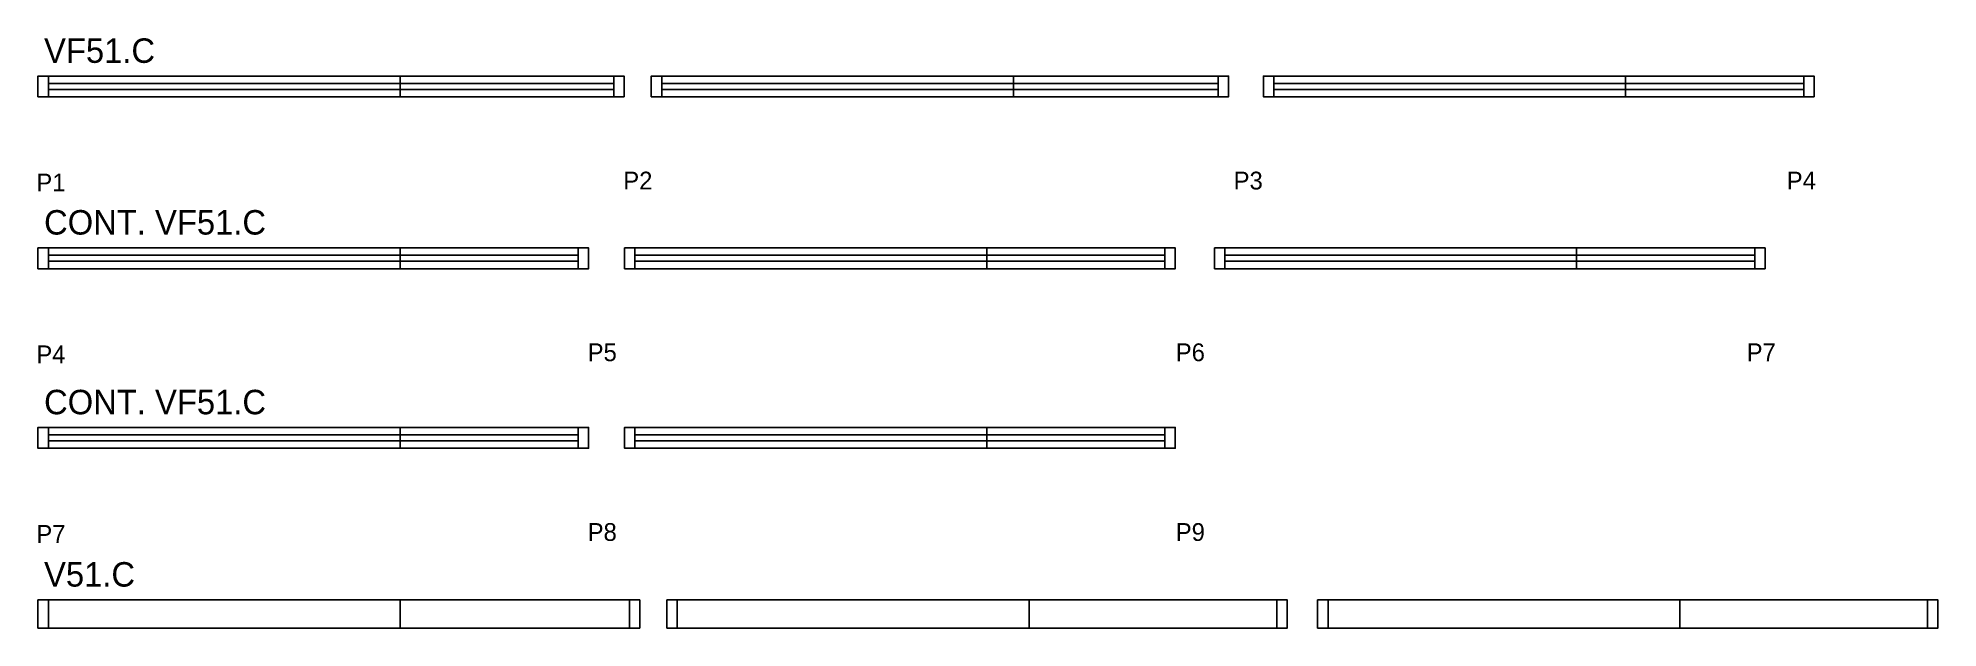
# Model space of a CAD drawing. Header units: metres. Extents: x 4084 to 5364, y 2095 to 2493.
import ezdxf

# ---------------------------------------------------------------- set-up
doc = ezdxf.new("R2010")
doc.units = ezdxf.units.M
for name, color, linetype in [('5', 7, 'Continuous'), ('NOMENCLATURA', 7, 'Continuous'), ('Painéis', 7, 'Continuous'), ('SARR_2.2x7', 7, 'Continuous'), ('SARR_EDITAR', 7, 'Continuous')]:
    doc.layers.add(name, color=color, linetype=linetype)

msp = doc.modelspace()

# ---------------------------------------------------------------- linework, layer by layer
at = {"layer": 'Painéis', "color": 7, "lineweight": 25}
for points in [[(4327.8, 2452.9), (4083.8, 2452.9), (4083.8, 2466.9), (4327.8, 2466.9)], [(4327.8, 2466.9), (4478.8, 2466.9), (4478.8, 2452.9), (4327.8, 2452.9)], [(4741.1, 2452.9), (4497.1, 2452.9), (4497.1, 2466.9), (4741.1, 2466.9)], [(4741.1, 2466.9), (4886.1, 2466.9), (4886.1, 2452.9), (4741.1, 2452.9)], [(5153.6, 2452.9), (4909.6, 2452.9), (4909.6, 2466.9), (5153.6, 2466.9)], [(5153.6, 2466.9), (5280.6, 2466.9), (5280.6, 2452.9), (5153.6, 2452.9)], [(4327.8, 2337), (4083.8, 2337), (4083.8, 2351), (4327.8, 2351)], [(4327.8, 2351), (4454.8, 2351), (4454.8, 2337), (4327.8, 2337)], [(4723.1, 2337), (4479.1, 2337), (4479.1, 2351), (4723.1, 2351)], [(4723.1, 2351), (4850.1, 2351), (4850.1, 2337), (4723.1, 2337)], [(5120.6, 2337), (4876.6, 2337), (4876.6, 2351), (5120.6, 2351)], [(5120.6, 2351), (5247.6, 2351), (5247.6, 2337), (5120.6, 2337)], [(4327.8, 2215.9), (4083.8, 2215.9), (4083.8, 2229.9), (4327.8, 2229.9)], [(4327.8, 2229.9), (4454.8, 2229.9), (4454.8, 2215.9), (4327.8, 2215.9)], [(4723.1, 2215.9), (4479.1, 2215.9), (4479.1, 2229.9), (4723.1, 2229.9)], [(4723.1, 2229.9), (4850.1, 2229.9), (4850.1, 2215.9), (4723.1, 2215.9)], [(4327.8, 2094.6), (4083.8, 2094.6), (4083.8, 2113.6), (4327.8, 2113.6)], [(4327.8, 2113.6), (4489.3, 2113.6), (4489.3, 2094.6), (4327.8, 2094.6)], [(4751.6, 2094.6), (4507.6, 2094.6), (4507.6, 2113.6), (4751.6, 2113.6)], [(4751.6, 2113.6), (4925.6, 2113.6), (4925.6, 2094.6), (4751.6, 2094.6)], [(5190.1, 2094.6), (4946.1, 2094.6), (4946.1, 2113.6), (5190.1, 2113.6)], [(5190.1, 2113.6), (5364.1, 2113.6), (5364.1, 2094.6), (5190.1, 2094.6)]]:
    msp.add_lwpolyline(points, close=True, dxfattribs=at)
at = {"layer": 'SARR_2.2x7', "color": 7, "lineweight": 25}
for p, q in [((4090.8, 2466.9), (4090.8, 2452.9)), ((4471.8, 2466.9), (4471.8, 2452.9)), ((4504.1, 2466.9), (4504.1, 2452.9)), ((4879.1, 2466.9), (4879.1, 2452.9)), ((4916.6, 2466.9), (4916.6, 2452.9)), ((5273.6, 2466.9), (5273.6, 2452.9)), ((4090.8, 2351), (4090.8, 2337)), ((4447.8, 2351), (4447.8, 2337)), ((4486.1, 2351), (4486.1, 2337)), ((4843.1, 2351), (4843.1, 2337)), ((4883.6, 2351), (4883.6, 2337)), ((5240.6, 2351), (5240.6, 2337)), ((4090.8, 2229.9), (4090.8, 2215.9)), ((4447.8, 2229.9), (4447.8, 2215.9)), ((4486.1, 2229.9), (4486.1, 2215.9)), ((4843.1, 2229.9), (4843.1, 2215.9)), ((4090.8, 2113.6), (4090.8, 2094.6)), ((4482.3, 2113.6), (4482.3, 2094.6)), ((4514.6, 2113.6), (4514.6, 2094.6)), ((4918.6, 2113.6), (4918.6, 2094.6)), ((4953.1, 2113.6), (4953.1, 2094.6)), ((5357.1, 2113.6), (5357.1, 2094.6))]:
    msp.add_line(p, q, dxfattribs=at)
at = {"layer": 'SARR_EDITAR', "color": 7, "lineweight": 25}
for p, q in [((4090.8, 2461.9), (4327.8, 2461.9)), ((4327.8, 2461.9), (4471.8, 2461.9)), ((4504.1, 2461.9), (4741.1, 2461.9)), ((4741.1, 2461.9), (4879.1, 2461.9)), ((4916.6, 2461.9), (5153.6, 2461.9)), ((5153.6, 2461.9), (5273.6, 2461.9)), ((4327.8, 2457.9), (4090.8, 2457.9)), ((4471.8, 2457.9), (4327.8, 2457.9)), ((4741.1, 2457.9), (4504.1, 2457.9)), ((4879.1, 2457.9), (4741.1, 2457.9)), ((5153.6, 2457.9), (4916.6, 2457.9)), ((5273.6, 2457.9), (5153.6, 2457.9)), ((4090.8, 2346), (4327.8, 2346)), ((4327.8, 2346), (4447.8, 2346)), ((4486.1, 2346), (4723.1, 2346)), ((4723.1, 2346), (4843.1, 2346)), ((4883.6, 2346), (5120.6, 2346)), ((5120.6, 2346), (5240.6, 2346)), ((4327.8, 2342), (4090.8, 2342)), ((4447.8, 2342), (4327.8, 2342)), ((4723.1, 2342), (4486.1, 2342)), ((4843.1, 2342), (4723.1, 2342)), ((5120.6, 2342), (4883.6, 2342)), ((5240.6, 2342), (5120.6, 2342)), ((4090.8, 2224.9), (4327.8, 2224.9)), ((4327.8, 2220.9), (4090.8, 2220.9)), ((4327.8, 2224.9), (4447.8, 2224.9)), ((4447.8, 2220.9), (4327.8, 2220.9)), ((4486.1, 2224.9), (4723.1, 2224.9)), ((4723.1, 2220.9), (4486.1, 2220.9)), ((4723.1, 2224.9), (4843.1, 2224.9)), ((4843.1, 2220.9), (4723.1, 2220.9))]:
    msp.add_line(p, q, dxfattribs=at)

# ---------------------------------------------------------------- texts
at = {"layer": '5', "color": 7, "lineweight": 25}
for s, p in [('P1', (4082.7, 2389.1)), ('P2', (4478.2, 2390.4)), ('P3', (4889.5, 2390.4)), ('P4', (5262.2, 2390.4)), ('P4', (4082.7, 2273.2)), ('P5', (4454.2, 2274.6)), ('P6', (4850.5, 2274.6)), ('P7', (5235.2, 2274.6)), ('P7', (4082.7, 2152.1)), ('P8', (4454.2, 2153.4)), ('P9', (4850.5, 2153.4))]:
    msp.add_text(s, height=12, dxfattribs=at).set_placement(p)
at = {"layer": 'NOMENCLATURA', "color": 7, "lineweight": 25}
for s, p in [('VF51.C', (4087.9, 2475.8)), ('CONT. VF51.C', (4087.9, 2360)), ('CONT. VF51.C', (4087.9, 2238.8)), ('V51.C', (4087.9, 2122.6))]:
    msp.add_text(s, height=16.5, dxfattribs=at).set_placement(p)

doc.saveas('drawing.dxf')
